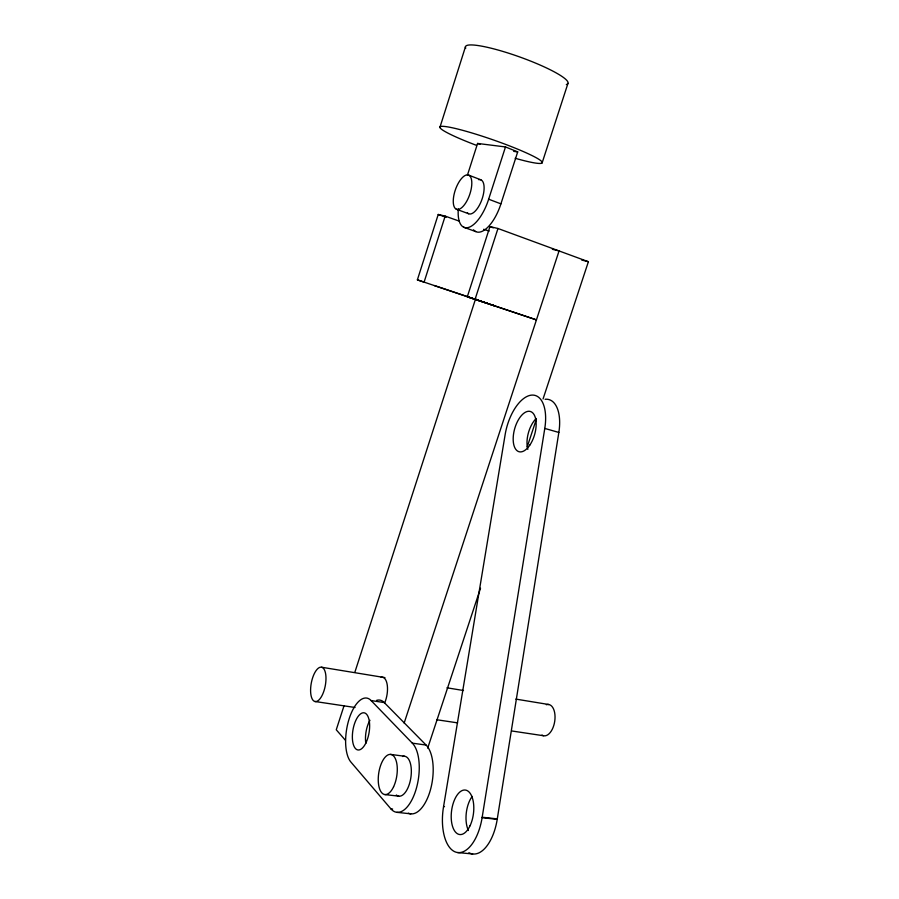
<?xml version="1.0" encoding="UTF-8"?>
<svg xmlns="http://www.w3.org/2000/svg" width="899" height="899" viewBox="0 0 899 899"><rect width="100%" height="100%" fill="white"/><g stroke="black" fill="none" stroke-linecap="round" stroke-linejoin="round"><path stroke-width="1.35" d="M468.907 852.713A40.118 20.081 -82.9 0 0 497.214 819.349L558.841 432.453A37.387 18.901 -74.3 0 0 545.109 399.28M482.111 817.674L544.783 428.43A37.623 18.71 -74.3 0 0 530.781 395.223A37.623 18.71 -74.3 0 0 505.092 434.947L443.578 806.527A40.376 19.879 -82.7 0 0 456.175 852.241A40.376 19.879 -82.7 0 0 482.111 817.674L497.214 819.349M439.993 127.119L465.468 46.748M445.174 216.097L424.092 282.14L417.383 279.87L438.229 214.468L445.174 216.097A53.816 2.495 18.8 0 0 458.906 220.985M467.401 175.26L477.583 143.447L505.485 146.942L517.7 151.886L500.912 203.859A32.308 13.912 -70.7 0 1 473.515 229.807M458.321 208.849A32.476 13.743 -70.8 0 0 468.705 227.391A32.476 13.743 -70.8 0 0 488.651 199.207L505.485 146.942M417.383 279.87L536.433 319.875L467.3 296.794L489.944 226.604L497.967 228.492L588.396 261.71L543.052 398.965M475.043 299.412L497.967 228.492M344.036 705.737L336.26 729.786L345.441 740.293M354.835 672.34L475.762 298.299M542.164 162.775L567.966 83.36M404.157 723.077L559.054 250.933L552.357 249.293M427.699 748.103L480.527 588.193M527.196 446.938L536.445 418.956M457.636 852.555L472.66 853.971M396.852 812.325L410.776 813.842M482.179 817.225L497.293 818.899M408.326 813.157A36.106 16.823 -81.7 0 0 430.756 788.659A36.106 16.823 -81.7 0 0 426.081 745.057L384.266 702.58L371.107 700.557A33.904 14.71 -80.4 0 0 349.329 718.234A33.904 14.71 -80.4 0 0 350.925 762.094L390.885 808.842L392.627 809.033M443.578 806.527L444.499 806.639M384.806 794.559L398.83 796.177M513.677 151.358L517.7 151.886M390.526 754.396L404.438 756.239M371.107 700.557L412.304 743.147L426.081 745.057M314.864 701.478L355.049 707.491M436.79 719.751L457.58 722.863M511.621 730.954L543.49 735.73M321.584 667.227A17.452 7.113 -79.4 0 1 322.674 694.23A17.452 7.113 -79.4 0 1 310.616 691.646A17.452 7.113 -79.4 0 1 321.584 667.227L384.963 677.632M446.96 687.802L463.491 690.511M515.846 699.107L548.918 704.535M581.687 260.036L588.396 261.71M544.783 428.43L558.841 432.453M467.3 296.794L495.596 306.143L490.888 304.525M434.318 285.556L487.37 303.334M463.637 227.189L475.751 231.582M438.229 214.468L446.118 217.333M456.299 209.197L468.548 213.715M488.651 199.207L500.912 203.859M468.637 175.103A18.137 7.54 -70.9 0 1 465.558 203.174A18.137 7.54 -70.9 0 1 453.433 198.274A18.137 7.54 -70.9 0 1 468.637 175.103L480.875 179.822M477.583 143.447L479.965 144.402M376.569 700.377A33.712 14.89 -80.5 0 1 384.266 702.58M412.304 743.147A36.308 16.643 -81.5 0 1 415.54 791.086A36.308 16.643 -81.5 0 1 390.885 808.842M365.837 743.394A18.722 8.271 -80.5 0 1 369.95 720.279M402.55 756.486A20.171 9.237 -81.5 0 1 410.798 778.073A20.171 9.237 -81.5 0 1 396.358 795.019M478.729 179.676A18.036 7.63 -70.8 0 1 482.055 199.117A18.036 7.63 -70.8 0 1 467.356 212.816M465.738 48.22A54.423 8.529 19.7 0 1 520.611 57.289A54.423 8.529 19.7 0 1 566.325 84.551M476.481 145.346A54.12 5.416 19.2 0 1 447.601 126.871A54.12 5.416 19.2 0 1 528.365 153.819A54.12 5.416 19.2 0 1 515.172 158.269M468.413 830.53A22.284 11.148 -82.9 0 1 472.177 796.424M527.848 449.331A20.767 10.496 -74.3 0 1 536.242 418.484M546.334 704.726A15.845 8.529 -81.2 0 1 554.75 721.122A15.845 8.529 -81.2 0 1 541.973 735.09M489.191 231.054A53.816 2.495 18.8 0 1 483.673 229.29M489.944 226.604A53.816 2.495 18.8 0 1 493.293 227.84M381.109 677.262A17.025 7.529 -79.8 0 1 387.267 685.128A17.025 7.529 -79.8 0 1 384.648 702.996M393.571 786.805A20.284 9.136 -81.4 0 0 391.413 754.564A20.284 9.136 -81.4 0 0 378.322 782.096A20.284 9.136 -81.4 0 0 393.571 786.805M366.14 742.439A18.834 8.17 -80.4 0 0 364.455 712.885A18.834 8.17 -80.4 0 0 352.408 738.821A18.834 8.17 -80.4 0 0 366.14 742.439M470.076 825.698A22.43 11.035 -82.7 0 0 465.974 790.165A22.43 11.035 -82.7 0 0 451.444 821.012A22.43 11.035 -82.7 0 0 470.076 825.698M530.062 444.769A20.891 10.383 -74.3 0 0 530.758 411.607A20.891 10.383 -74.3 0 0 513.183 438.375A20.891 10.383 -74.3 0 0 530.062 444.769"/></g></svg>
